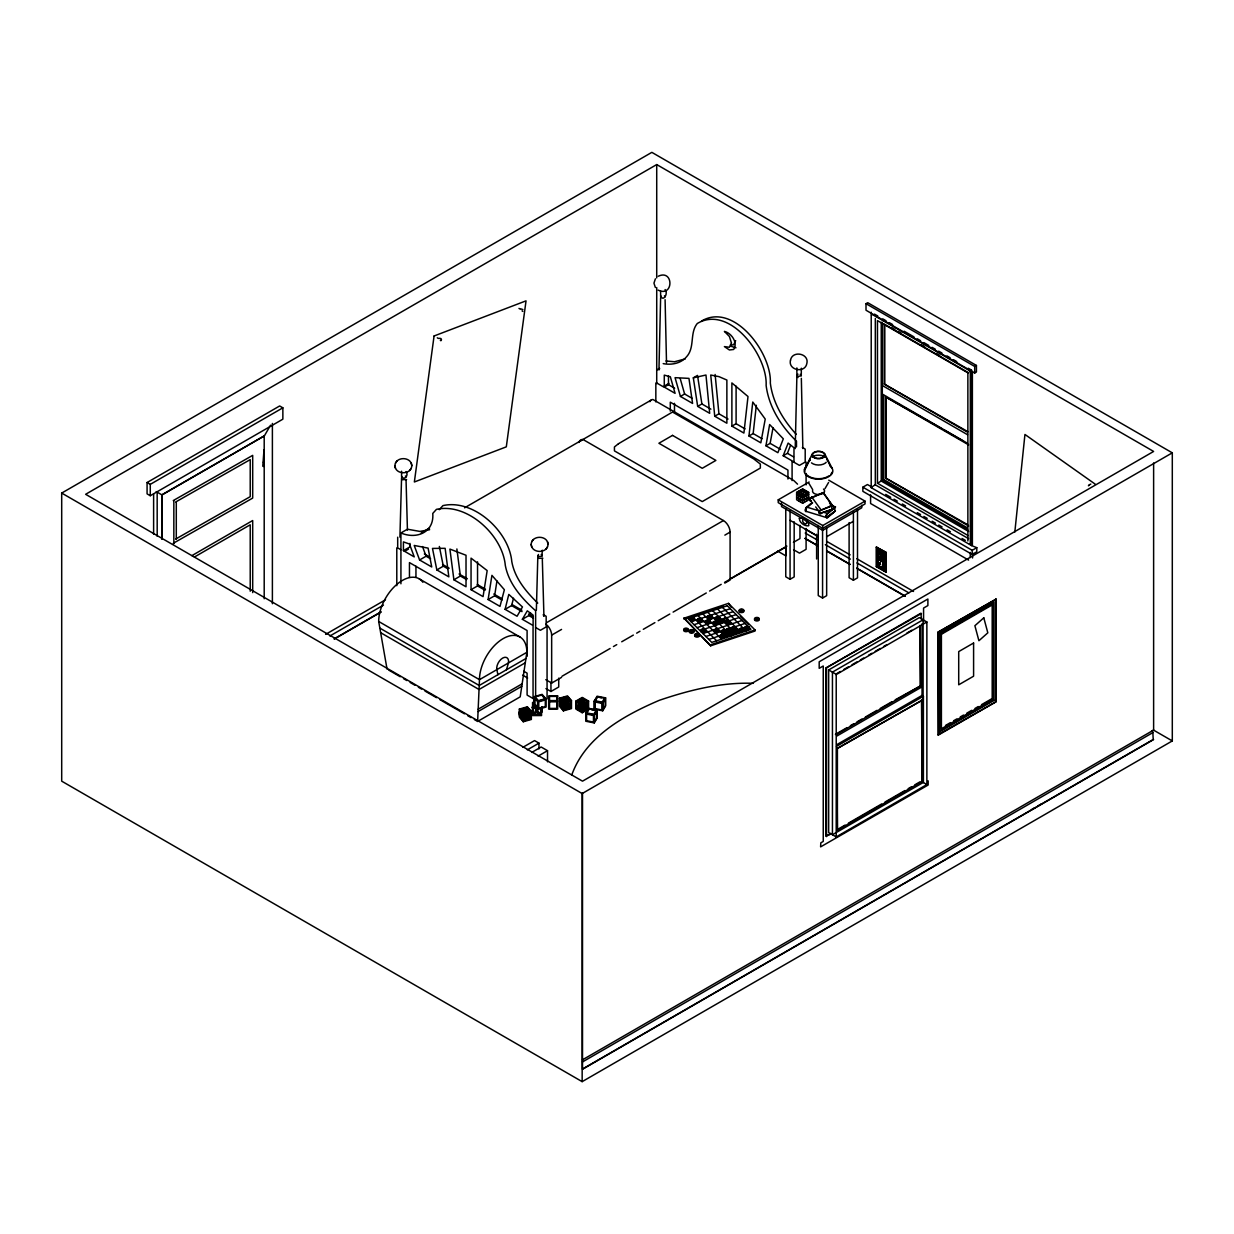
<?xml version="1.0" encoding="UTF-8"?>
<svg xmlns="http://www.w3.org/2000/svg" width="1234" height="1234" viewBox="0 0 1234 1234"><rect width="100%" height="100%" fill="white"/><g stroke="black" fill="none" stroke-linecap="round" stroke-linejoin="round"><path stroke-width="1.5" d="M795.22 448.636L796.871 376.37M399.909 537.129L401.574 477.62M536.358 610.228L537.823 556.272M477.635 721.427L479.471 679.672A33.503 19.343 -60 0 1 503.163 638.626A33.503 19.343 -60 0 1 526.872 652.308L520.208 696.84L477.635 721.427L474.334 719.53M270.57 425.19L264.385 435.833L162.009 494.942L162.009 539.057M528.815 717.124L526.193 718.296L526.193 717.155L529.047 717.124L526.193 717.155M1014.826 532.055L1024.945 434.461L1095.314 484.222M521.242 715.35L520.856 713.206L520.856 714.193C525.237 719.083 516.475 705.354 519.776 716.152C522.985 722.399 523.71 711.817 519.776 712.049M748.961 435.988L752.771 402.037L765.234 419.066L760.823 442.836L748.961 435.988L753.156 433.566L756.334 405.276M529.71 714.902L529.648 716.322M735.665 340.646L733.598 344.826L730.435 344.965M488.124 599.539L491.934 575.352L504.382 589.729L499.986 606.388L488.124 599.539L494.618 595.791L496.963 580.906M579.918 708.995L578.206 706.928C580.736 700.958 580.335 714.27 581.121 709.689M765.928 445.782L769.63 424.542L783.312 438.826L777.898 452.693L765.928 445.782L770.124 443.345L773.055 427.596M561.331 706.264L560.483 704.136L562.149 706.403L562.642 704.228L560.375 700.912L562.18 704.012L560.483 703.442L562.149 705.493L562.056 707.514L560.483 704.923M571.141 701.313L567.131 696.578L560.606 698.429L563.799 702.192L570.324 700.341M394.911 465.65C395.42 456.241 411.416 456.364 411.801 465.727C411.308 475.136 395.296 475.028 394.911 465.65L395.482 468.272M531.175 544.317C531.669 534.908 547.665 535.032 548.05 544.395C547.557 553.804 531.546 553.696 531.175 544.317L531.731 546.94M534.43 712.836L538.132 712.774M406.048 471.542C409.318 475.722 403.441 481.075 401.652 476.324M542.297 550.194L542.004 556.241L538.949 556.503L537.901 555.655L538.487 554.452M665.095 289.543C668.751 294.108 662.535 302.207 660.915 295.929M801.344 368.21L801.267 375.83L797.997 376.401L796.871 375.213L797.997 374.18M505.076 609.334L508.794 594.402L522.46 606.958L517.061 616.244L505.076 609.334L511.586 605.586L513.529 598.212M585.826 704.568L587.6 707.684L584.484 708.146C583.589 713.591 582.942 703.519 585.564 706.049C583.25 709.966 586.551 700.218 587.168 707.421M506.449 669.754L508.485 662.92A8.407 4.859 -60 0 0 502.654 658.077A8.407 4.859 -60 0 0 496.824 669.661L497.919 674.689M524.959 715.134C537.931 710.738 522.83 727.489 525.19 715.519M569.769 705.293C571.527 708.995 561.3 710.522 565.249 704.367M565.311 708.717L565.079 704.244L569.183 703.226L569.769 705.432M580.782 709.874C578.607 699.817 577.25 707.992 577.882 708.208M578.669 704.784L576.818 707.591M586.412 708.378L586.304 707.483L584.715 709.272M524.311 711.108L526.594 709.936L527.119 711L526.594 709.936M565.666 697.734L566.329 699.046L565.712 697.873L563.321 699.323L566.699 699.046C569.105 700.819 562.55 701.298 564.925 699.539M564.432 699.771L567.224 699.663M536.111 710.229L534.183 713.36M582.463 701.899L583.173 703.133L583.25 702.347C590.207 696.13 570.802 703.488 583.759 699.4M783.189 455.747L788.14 443.083L793.971 447.726L793.971 461.963L783.189 455.747L787.4 453.325L790.485 445.412M828.569 482.463L824.975 488.664M571.666 775.214C585.332 736.775 623.833 715.519 659.28 700.326C689.544 690.037 721.211 682.155 753.403 683.312M805.925 467.671L810.152 459.202A8.515 4.921 0 0 0 810.028 460.483M539.243 713.051L537.5 710.167M804.46 469.367L812.126 454.313M578.206 706.928L579.07 705.694L579.61 707.344L578.731 705.894M536.019 712.018L536.775 710.398L537.53 712.018L536.019 712.018L537.53 712.018M522.352 619.298L527.304 610.83L533.119 615.118L533.119 625.515L522.352 619.298L528.846 615.55L530.497 612.727M584.746 700.048L583.173 703.133M655.393 278.822L653.958 283.157L655.362 287.507M585.78 713.237L588.695 708.331L597.194 710.013L597.194 718.018L594.279 722.923L585.78 721.242L585.78 713.237L594.279 714.918L597.194 710.013M587.631 710.83L586.057 713.468L586.057 720.07M594.202 701.128L597.117 696.207L605.616 697.889L605.616 705.894L602.701 710.799L594.202 709.118L594.202 701.128L602.701 702.809L605.616 697.889M596.84 697.395L594.479 701.359L594.479 707.946M582.695 701.498L581.214 700.65L582.217 702.038M582.926 701.514L583.559 700.156L581.862 700.511L582.926 701.514L583.728 699.57M526.193 716.46L528.692 715.257L526.193 715.489C525.175 717.833 530.188 716.306 528.522 714.933M566.298 705.57L568.643 705.216L568.643 704.043L566.298 704.583L566.298 705.57L568.766 704.151M395.512 463.043L397.101 460.884M409.626 470.509L411.2 468.349M531.761 541.711L533.35 539.551M545.875 549.176L547.464 547.017M659.48 368.889L658.956 369.969L660.622 297.702M820.008 510.413L819.777 510.938A2.237 1.542 -47.3 0 0 819.777 513.282M806.635 507.452L806.357 507.791A2.206 1.049 -67.8 0 0 805.586 510.089A2.206 1.049 -67.8 0 0 806.357 511.123A2.206 1.049 -67.8 0 1 805.848 509.951A2.206 1.049 -67.8 0 1 806.62 507.868L812.635 502.824M830.251 505.246L835.449 506.835L826.965 514.1A2.206 1.049 -67.8 0 0 826.194 516.398A2.206 1.049 -67.8 0 0 826.965 517.416L834.724 511.184L834.924 507.698M835.449 506.835L827.166 514.162A2.206 1.049 -67.8 0 0 826.394 516.46A2.206 1.049 -67.8 0 0 827.166 517.478L835.449 510.83L827.397 517.848A2.746 1.296 -67.8 0 1 826.086 516.707A2.746 1.296 -67.8 0 1 827.397 513.421L823.942 512.357M561.347 704.46L560.976 702.316L560.976 703.303M586.057 704.969L585.117 705.524M439.258 509.688L442.929 505.616C473.64 498.613 509.071 531.468 511.786 561.547C514.717 578.098 526.023 591.718 537.762 603.102M583.636 709.966L585.101 705.863L586.088 707.082L585.024 707.699M526.224 709.488L523.185 709.689L525.607 708.763L526.224 709.936L525.607 709.211C517.015 711.756 534.137 714.147 526.455 707.977L522.183 709.427L523.756 710.537M523.524 710.537L523.74 711.555L525.591 711.54M563.63 699.647C564.632 702.717 574.427 699.817 563.367 700.634C559.758 698.089 567.979 694.989 568.828 700.202M820.101 510.537L832.549 505.709L823.309 492.582L810.198 498.073A2.792 1.928 -47.3 0 0 810.198 500.989L811.571 501.251M569.429 705.354L569.707 703.565M825.669 517.324L806.604 511.478A2.746 1.296 -67.8 0 1 805.278 510.336A2.746 1.296 -67.8 0 1 806.604 507.051L811.957 502.654M526.502 708.038L528.723 711.092M525.19 719.623L525.175 715.396L529.309 714.393M701.483 321.071C733.736 301.79 771.898 353.047 770.324 383.003C772.669 402.485 783.22 420.1 796.3 434.368M582.51 1061.919L1153.158 732.441L1151.893 730.944L1153.62 730.081L1153.62 462.981M832.549 505.277L819.438 510.783A2.792 1.928 -47.3 0 0 819.438 513.683L832.549 509.272L820.008 513.329M61.7 493.076L651.845 152.353L1172.3 452.832L1172.3 740.924L582.155 1081.647L61.7 781.168L61.7 493.076L582.155 793.555L1172.3 452.832M656.719 164.569L85.624 494.294L582.51 781.168L1153.62 451.443L656.719 164.569L656.719 277.943M147.077 482.525L279.655 405.971L282.864 407.822L282.864 419.174L150.27 495.729L147.077 493.878L147.077 482.525L150.27 484.36L282.864 407.822M264.385 435.833L161.808 494.834L161.808 538.949M173.269 500.557L252.692 455.361L252.692 498.089L173.269 543.284M175.722 501.976L250.224 459.619L250.224 496.67L175.722 539.027M191.902 555.624L252.692 520.532L252.692 592.629M194.37 557.043L250.224 524.789L250.224 591.209M656.735 370.015L659.619 368.364M400.927 583.79L400.927 532.965L407.421 529.216L419.853 531.407L429.633 529.71M668.951 383.404L663.198 386.72L656.735 383.003M664.278 387.09L675.091 393.337L670.34 376.756L664.278 375.121L664.278 387.09L668.473 384.669L674.659 388.232M421.21 532.857L429.555 528.044M464.57 507.822L651.351 399.986M693.323 377.835L705.971 375.028L709.673 413.297L697.673 406.372L693.323 377.835L697.519 375.414L701.884 403.95L710.877 409.148M403.425 550.642L414.238 556.889L409.487 544.04L403.425 541.896L403.425 550.642L409.935 546.893L409.935 543.392M405.585 550.78L408.469 549.115M680.428 396.423L692.582 403.425L688.958 378.375L675.06 377.666L680.428 396.423L684.623 394.001L692.228 398.381M419.591 559.974L431.73 566.977L428.105 548.127L414.208 545.443L419.591 559.974L426.085 556.226L430.635 558.848M866.006 303.687L867.733 302.7L976.433 365.449L976.433 372.005L974.706 373.007L866.006 310.243L866.006 303.687L974.706 366.452L976.433 365.449M697.673 406.372L701.884 403.95M871.482 315.117L872.453 314.547L970.325 371.064L970.325 543.253L969.353 543.808M436.836 569.923L448.837 576.849L445.135 548.328L432.486 548.42L436.836 569.923L443.33 566.175L447.834 568.781M325.622 634.369L385.517 599.786M329.894 636.004L383.465 605.107M714.733 416.228L726.872 423.231L726.872 380.041L718.99 376.648L710.738 375.028L714.733 416.228L718.928 413.791L728.029 419.051M334.044 638.95L380.627 612.064M334.507 638.919L381.26 611.925M453.896 579.779L466.02 586.782L466.02 555.254L449.901 549.084L453.896 579.779L460.39 576.016L466.452 579.533M731.885 426.131L743.901 433.072L748.005 396.53L731.885 382.941L731.885 426.131L736.096 423.709L745.105 428.908M471.049 589.682L483.065 596.624L487.168 570.586L471.049 558.154L471.049 589.682L477.543 585.934L485.055 590.268M967.271 372.036L884.192 324.064L884.192 384.067L967.888 431.684M968.644 526.008L885.565 478.036L885.565 396.916L941.033 428.198M970.649 370.663L971.544 370.138L971.544 545.582L976.788 547.665L976.788 551.799L972.191 554.452L862.859 491.333L862.859 487.183L867.456 484.53L872.037 487.183L871.219 487.661L871.219 312.217M969.353 371.619L970.325 371.064M546.647 622.63L723.433 520.563A9.425 5.445 60 0 1 730.096 532.101L730.096 580.042L724.852 583.08M828.754 480.18L865.034 501.143L865.034 503.95L822.754 528.353L778.222 502.639L778.222 499.832L809.118 482M796.624 492.381L802.655 488.895L808.702 492.381L808.702 499.77L802.655 503.256L796.624 499.77L796.624 492.381L802.655 495.867L808.702 492.381M545.798 679.687L551.66 683.065L551.66 635.124L561.563 629.417M724.852 535.14L730.096 532.101M804.63 490.037L798.599 493.523L798.599 500.911M526.872 652.308L479.471 679.672L378.684 621.473A33.503 19.343 -60 0 1 396.237 584.916A33.503 19.343 -60 0 1 422.892 582.263M808.702 494.34L802.655 497.826L796.624 494.34M525.946 658.509L479.224 685.487L379.841 628.106M808.702 497.055L802.655 500.541L796.624 497.055M525.298 662.781L479.039 689.482L380.643 632.687M478.175 709.195L522.152 683.806M478.067 711.555L521.781 686.305M885.565 478.036L967.626 524.666M882.295 322.352L882.295 480.257L883.652 479.471L967.286 527.751M968.104 372.961L877.467 320.624L877.467 483.219L881.246 481.044L968.597 531.468M872.947 486.196L875.322 484.823L968.582 538.672M871.482 487.307L872.453 486.736M729.618 579.209L786.876 546.153M793.416 542.374L799.956 538.595L799.956 525.345M781.523 502.685L781.523 506.588L822.677 530.358L822.754 525.545L865.034 501.143M562.041 676.232L610.12 648.482M613.437 646.554L616.753 644.642M621.72 641.773L633.335 635.078M636.651 633.165L639.968 631.253M643.284 629.325L654.884 622.63M658.2 620.717L669.8 614.023M673.116 612.11L706.28 592.968M709.596 591.04L721.196 584.345M724.512 582.433L785.857 547.017L785.857 555.855L777.621 551.104M551.66 683.065L561.563 677.358M822.677 530.358L861.748 507.791L861.748 505.2M545.952 688.603L550.95 691.487L558.724 686.999L558.724 678.145M826.657 536.744L853.404 521.288M575.892 701.082L582.247 697.411L588.603 701.082L588.603 709.072L582.247 712.743L575.892 709.072L575.892 701.082L582.247 704.737L588.603 701.082M579.209 700.835L580.535 700.789M785.765 508.547L785.765 576.802L790.069 579.286L794.172 576.926L794.172 521.781M580.273 701.066L579.209 700.449M582.047 702.007L583.188 703.01M587.384 701.082L582.247 704.043L577.111 701.082M577.99 707.313L579.81 707.977M584.685 707.498L586.088 707.082M583.296 709.781L584.376 709.072M587.261 707.483L586.536 708.162M522.923 747.295L534.553 740.585L538.98 743.13L538.98 748.899M876.31 547.125L886.182 552.446L885.858 572.129L876.31 566.607L876.31 547.125L886.182 552.446M527.334 749.856L538.98 743.13M876.834 548.035L885.225 553.002L885.333 571.203L885.333 552.94L876.834 548.035L876.834 566.298M877.035 548.374L885.333 552.94M877.976 550.256L884.084 553.665L884.084 560.143L883.976 553.727L877.976 550.256L877.976 556.735L883.976 560.205C868.674 548.775 889.082 568.951 884.084 553.665M531.715 752.432L541.14 747.002L547.526 750.688L547.526 761.825M877.976 559.172L884.084 562.565L883.976 569.121L877.976 565.65L878.084 559.11L883.976 562.627L883.976 569.121M538.117 756.118L547.526 750.688M876.31 566.607L885.133 570.879L885.025 553.11M877.976 565.65L878.315 559.511L884.084 562.565M818.25 525.422L818.25 595.559L822.569 598.043L826.657 595.683L826.657 527.412M849.1 522.614L849.1 577.743L853.404 580.227L857.507 577.867L857.507 509.627M862.859 487.183L972.191 550.318L976.788 547.665M831.515 833.737L825.947 836.297L825.947 668.01L920.872 613.205L921.459 619.267M825.947 668.01L921.459 613.529M828.662 669.954L919.315 617.617L926.873 621.982L926.873 784.577L836.22 836.914L828.662 832.549L828.662 669.954L836.22 674.319L836.22 836.914M837.068 673.394L840.385 671.466M843.701 669.553L848.699 666.668M852.015 664.756L856.998 661.871M860.329 659.959L863.646 658.031M868.628 655.161L871.96 653.249M875.276 651.321L880.258 648.452M883.59 646.523L886.907 644.611M906.851 633.104L911.833 630.219M836.004 674.705L926.873 621.982M937.886 632.24L996.116 599.153L996.116 701.714L938.349 735.078L937.886 632.24L996.116 599.153M940.431 631.808L943.732 629.895M947.018 627.998L951.969 625.144M955.27 623.232L958.556 621.334M961.857 619.422L966.808 616.568M970.094 614.671L973.395 612.774M976.696 610.861L993.185 601.344L993.185 700.017L938.781 731.423L938.781 632.749L939.568 633.212L993.972 601.806L993.972 700.48L939.568 731.885L938.781 731.423M940.586 633.798L991.38 604.459L992.198 604.938L992.198 699.462L941.403 728.785L940.586 728.307L940.586 633.798L941.403 634.276L992.198 604.938M835.403 734.338L847.033 727.628M850.349 725.715L853.681 723.787M856.998 721.875L861.98 718.99M865.312 717.077L876.942 710.368M880.258 708.439L891.889 701.73M895.221 699.801L920.749 685.765L920.132 625.422L920.132 685.425M836.004 734.693L920.749 685.765M836.775 736.081L922.045 686.844M836.775 744.673L922.045 695.436L923.402 696.223L923.402 782.387L832.441 834.724L832.441 672.129L923.094 619.792L923.094 782.387L926.873 784.577M836.498 746.4L923.402 696.223M836.76 748.776L922.153 700.218L922.153 781.338L837.408 830.266L836.76 748.776L922.153 700.218M945.491 725.469L950.411 722.63M953.697 720.733L956.967 718.851M960.253 716.954L963.523 715.057M966.793 713.175L971.713 710.337M974.999 708.439L978.269 706.542M981.539 704.66L991.38 698.984L992.198 699.462M937.886 734.801L996.116 701.714M827.613 835.325L830.945 833.413M836.76 829.896L845.074 825.099M848.39 823.171L881.631 803.982M884.948 802.069L904.892 790.562M908.209 788.634L911.54 786.721M914.857 784.809L919.839 781.924M582.51 1059.805L1153.62 730.081M1031.593 809.597L1034.832 807.73M1038.072 805.864L1041.311 803.997M582.51 1069.261L1153.62 739.536M522.83 311.4L522.028 310.875M1090.81 484.083L1089.159 484.823M828.909 475.969L826.256 477.342A13.682 7.898 0 0 1 805.617 473.44M1152.849 732.641L1153.219 739.536L582.51 1069.03L582.51 792.706M685.271 358.893L674.504 361.747L665.959 360.991M803.704 518.558C799.416 522.152 809.226 527.52 806.111 520.362M658.277 276.231C673.872 268.873 673.718 297.656 658.2 290.129M537.484 709.889L536.142 709.889M406.603 479.563L401.667 479.656M542.852 558.231L537.916 558.323M535.726 706.558L535.309 705.432L536.374 705.339M823.309 492.582L810.645 498.397A2.237 1.542 -47.3 0 0 810.26 499.276A2.237 1.542 -47.3 0 1 810.537 498.243M684.052 618.172L728.446 603.38L755.038 629.972L755.038 631.021L710.645 645.814L684.052 618.172L710.645 645.814M684.052 619.221L723.124 606.202M691.102 621.751L730.297 608.701M694.063 624.697L733.243 611.648M697.009 627.659L714.964 621.674M716.599 621.118L736.189 614.594M702.223 629.849L724.451 622.445M729.34 620.81L739.135 617.54M702.902 633.551L742.081 620.486M705.848 636.497L745.043 623.432M708.794 639.443L736.22 630.312A2.36 1.357 0 0 0 735.171 632.317A2.36 1.357 0 0 0 738.765 632.548A2.36 1.357 0 0 0 738.564 630.466M738.194 629.649L747.989 626.394M710.645 644.765L755.038 629.972M523.293 709.319L522.09 710.398L523.524 710.985M534.06 696.655L542.127 694.372L546.076 699.03L546.076 707.036L538.009 709.319L534.06 704.66L534.06 696.655L538.009 701.313L538.009 709.319M538.009 701.313L546.076 699.03M519.329 709.087L527.412 706.804L531.36 711.463L531.36 719.468L523.293 721.751L519.329 717.093L519.329 709.087L523.293 713.746L523.293 721.751M559.449 698.197L567.517 695.914L571.481 700.573L571.481 708.578L563.398 710.861L559.449 706.203L559.449 698.197L563.398 702.856L563.398 710.861M536.374 705.74L535.309 705.833M565.712 698.321L563.383 699.076L566.329 698.598M524.82 710.877L526.594 710.368M527.119 710.553L524.265 710.799M560.976 705.138L559.881 701.159L559.881 705.262M520.378 713.345L520.856 714.193M523.293 713.746L531.36 711.463M520.856 716.029L520.856 714.887L522.09 717.278L520.378 714.332M521.519 714.81L521.781 716.322M563.398 702.856L571.481 700.573M561.64 703.92L561.902 705.432M571.249 701.113L564.185 703.349L564.185 709.936L570.694 708.085L570.756 701.251M565.311 704.521L569.645 703.565M526.193 715.489L528.769 715.211M566.298 704.583L568.643 704.043M566.298 706.264C574.319 705.74 562.935 707.776 566.529 707.684M566.529 706.542L568.936 705.987L566.298 707.406M526.193 718.296L528.923 716.923M524.959 719.345L529.155 717.987L529.077 715.967M565.079 708.439L569.26 707.097L569.183 705.077M522.908 309.58L520.949 308.916M581.862 700.912L583.559 700.542M581.214 701.035L580.35 701.421M524.342 711.401L528.661 710.583M579.224 705.385L578.191 704.722M549.531 700.603L556.796 700.603L556.796 696.408L549.531 696.408L549.531 708.409L556.796 708.409L556.796 701.807L549.531 701.807M548.667 701.097L557.66 701.097M532.564 706.45L532.564 712.234M536.096 707.067L533.427 707.067L533.427 702.871M532.085 707.375L536.528 707.56M536.003 709.457L537.638 709.457M534.06 713.206L535.571 713.206M537.978 713.206L539.674 713.206L537.978 713.483M562.38 705.293L562.55 707.375L560.452 705.046M522.275 716.198L522.306 718.265L520.254 716.013M566.499 697.241L568.781 699.693M563.63 700.094L562.195 699.061L566.56 697.087M579.579 709.103L579.471 708.162M735.973 347.803L731.083 346.291M663.213 363.629C671.419 365.233 680.875 363.506 686.474 356.873C695.189 347.541 689.42 333.118 697.272 323.509C729.541 304.227 767.702 355.485 766.129 385.424C768.797 406.989 781.184 426.27 796.485 441.201L796.485 446.939M597.935 697.087L601.359 697.765M591.225 709.535L594.665 710.213M400.927 532.965C416.629 539.705 434.368 532.317 432.764 513.437L436.435 509.364C467.146 502.377 502.562 535.217 505.292 565.295C508.701 583.79 521.997 598.644 535.633 610.753L535.633 696.161M831.978 506.202L835.449 507.267M806.604 507.051L818.728 510.768M1089.483 484.977L1088.388 485.81M800.234 374.318L801.344 375.506M797.997 377.558L797.164 377.033M541.186 554.436L542.297 555.608M439.258 338.332C442.913 337.808 441.062 342.096 440.337 340.275M810.969 500.911L810.537 500.588A2.237 1.542 -47.3 0 1 810.306 500.31M874.505 314.115L877.79 316.012M882.726 318.866L886.027 320.763M889.313 322.66L892.598 324.557M904.121 331.206L913.978 336.897M917.278 338.795L920.564 340.707M923.85 342.605L928.786 345.443M932.071 347.34L935.357 349.253M938.658 351.15L941.943 353.047M946.879 355.886L950.165 357.798M953.45 359.696L956.751 361.593M968.258 368.241L971.544 370.138M891.457 327.55L894.773 329.478M898.105 331.391L901.422 333.303M921.366 344.826L924.682 346.739M936.313 353.448L939.645 355.377M884.192 384.067L967.271 432.023M882.295 385.486L967.564 434.723M882.295 394.078L967.564 443.314M944.365 430.126L962.643 440.677M885.565 396.916L968.644 444.888M882.295 480.257L967.564 529.479M877.467 483.219L968.104 535.556M885.719 494.402L890.701 497.271M894.018 499.184L897.334 501.112M902.301 503.981L905.617 505.894M917.232 512.604L920.549 514.516M923.865 516.429L927.197 518.342M932.164 521.226L935.48 523.139M938.796 525.052L942.113 526.964M947.095 529.833L950.411 531.761M962.026 538.456L965.343 540.369M802.362 447.448L805.2 449.083L805.2 462.071L799.447 465.388L792.984 461.67M871.219 487.661L971.544 545.582M753.156 433.566L762.057 438.687M770.124 443.345L780.598 449.407M787.4 453.325L793.555 456.873M968.597 560.097L870.587 503.503L870.587 494.865M518.974 308.407L520.146 309.086M800.727 490.006L806.758 493.492L806.758 500.881M798.537 491.271L804.583 494.757L804.583 502.145M883.745 553.85L878.207 550.657L878.207 556.596M778.222 499.832L822.754 525.545M878.315 565.45L883.745 568.704L883.745 562.766M878.084 565.588L884.084 569.059M876.726 566.36L885.333 571.203M886.182 571.928L876.634 566.421L876.634 546.94M805.123 528.877L816.8 535.618M826.795 541.402L850.149 554.868M856.812 558.724L913.515 591.456M790.069 520.347L818.25 536.62M1153.944 730.343L1172.3 740.924M805.216 533.073L817.001 539.844M825.345 544.672L850.396 559.125M856.936 562.935L908.826 592.86M805.123 538.348L816.8 545.073M826.795 550.858L850.149 564.339M856.812 568.18L905.17 596.099M805.015 538.502L818.343 546.199M826.672 551.012L849.995 564.478M856.658 568.319L904.969 596.223M437.283 337.808L438.456 338.486M793.57 549.716L799.493 553.14L806.095 549.315L806.095 528.461M723.433 520.563L582.972 439.474A10.427 6.016 60 0 0 578.9 442.482M993.185 700.017L993.972 700.48M922.153 781.338L921.505 699.848M922.045 781.6L923.402 782.387M264.138 450.256L263.706 450.487M543.315 614.609L546.168 616.26L546.168 626.949L540.399 630.281L535.556 627.489M264.138 458.123L263.706 458.354M424.357 553.943L429.324 556.796M442.543 564.432L449.145 568.242M459.063 573.98L467.331 578.746M477.249 584.469L485.502 589.235M493.77 594.017L502.037 598.783M511.94 604.506L521.859 610.228M528.476 614.038L533.427 616.907M263.351 462.195L264.138 462.38M494.618 595.791L502.037 600.063M511.586 605.586L522.059 611.632M528.846 615.55L533.474 618.219M264.138 466.205L263.706 466.452M400.911 549.747L397.687 547.881L397.687 537.191M419.128 578.777L519.93 636.975M587.986 701.421L582.247 698.105L576.494 701.421L576.494 708.717L581.63 711.694L581.63 705.092L576.494 702.131M584.978 700.418L583.79 699.894M581.862 700.511L582.926 701.128M523.787 671.234L527.103 673.147L527.103 695.081L535.633 700.002M578.545 706.727L579.61 707.344M522.614 675.137L527.612 678.021M578.222 708.007L577.157 707.298M156.224 491.61L162.009 494.942M388.71 670.093L400.232 676.741M403.533 678.654L406.819 680.551M410.12 682.448L415.056 685.302M418.357 687.199L421.642 689.096M424.943 691.009L436.466 697.657M439.751 699.555L464.462 713.823M467.748 715.72L471.049 717.617M664.432 295.882L665.095 296.839M405.4 476L406.048 476.941M528.754 709.982L529.602 710.198M731.099 607.082L728.446 603.38M740.415 616.398L748.39 624.373M722.445 607.375L746.03 630.975M717.556 609.01L741.14 632.595M712.65 610.645L736.235 634.23M707.745 612.28L731.346 635.865M702.856 613.915L726.44 637.5M697.95 615.535L700.897 618.496M701.884 619.468L721.551 639.135M693.061 617.17L716.645 640.77M521.211 717.155L520.378 715.026M567.902 697.071L571.095 700.835L571.095 707.421M542.513 695.529L545.706 699.292M527.782 707.961L530.975 711.725M561.424 702.856L562.01 703.827M521.303 713.761L521.889 714.717M797.534 484.16L793.755 480.504L652.909 399.492A9.749 5.63 60 0 0 649.917 401.698M823.309 493.014L832.549 505.709M829.449 502.762L831.793 505.986L831.793 509.549M811.571 496.824L820.811 509.519M815.689 506.896L820.811 513.946M543.423 615.164L543.932 616.306L542.297 558.447M812.682 489.651L808.887 483.327M824.667 453.757L832.04 468.149M830.621 466.591L826.564 458.477A8.515 4.921 0 0 1 827.027 459.727M422.506 546.539L426.085 556.226M680.227 378.653L684.623 394.001M802.856 448.559L801.344 378.36M547.495 541.788L548.05 544.395M411.246 463.12L411.801 465.727M439.35 546.461L443.33 566.175M378.684 621.473L387.06 669.136M456.873 548.945L460.39 576.016M715.118 374.473L718.928 413.791M407.436 530.173L406.048 479.779M666.514 362.873L665.095 299.708M995.653 598.876L995.653 701.452M974.706 366.452L974.706 373.007M972.562 552.817L972.562 557.999M972.377 371.588L972.377 545.104M972.191 550.318L972.191 554.452M970.263 552.416L970.263 557.598M967.872 372.714L967.872 541.001M941.403 634.276L941.403 728.785M939.568 633.212L939.568 731.885M938.349 632.502L938.349 735.078M928.169 780.86L928.169 785.009L820.61 846.879L820.811 842.837L823.248 841.434L823.248 665.99L819.191 668.334L819.191 661.779L927.891 599.014L927.891 605.57L923.572 608.053L923.572 621.442M922.045 623.71L922.045 695.436M886.213 396.546L886.213 477.666M885.858 552.631L885.858 572.129M884.809 325.591L884.809 383.712M883.652 395.204L883.652 479.471M881.246 322.259L881.246 481.044M875.322 318.465L875.322 484.823M853.404 511.956L853.404 580.227M837.408 749.146L837.408 830.266M826.518 668.334L826.518 836.621M822.569 527.905L822.569 598.043M816.615 534.276L816.615 558.987M806.65 493.153L806.65 491.194L800.604 494.68L800.604 502.068M806.095 462.087L806.095 467.779M806.095 473.47L806.095 484.854M802.655 488.895L802.655 490.854M802.655 495.867L802.655 503.256M796.871 367.917L796.871 375.213M792.089 461.639L792.089 480.597M790.069 511.015L790.069 579.286M787.94 479.023L787.94 470.092L670.293 402.176L670.293 411.107M736.096 386.149L736.096 423.709M674.489 403.317L674.489 412.249M668.473 376.108L668.473 384.669M660.622 291.07L660.622 296.546M656.719 287.553L656.719 383.635M655.84 382.972L655.84 401.929M602.701 702.809L602.701 710.799M594.279 714.918L594.279 722.923M582.247 704.737L582.247 712.743M582.155 793.555L582.155 1081.647M566.529 704.861L566.529 705.848M550.95 682.34L550.95 691.487M547.063 626.98L547.063 698.876M542.034 706.897L542.034 712.203M541.556 706.881L541.556 715.566L532.564 715.566L532.564 702.377M537.808 712.249L535.726 712.249M534.831 697.148L534.831 703.735M533.057 626.517L533.057 698.429M527.103 656.426L527.103 630.512L409.457 562.596L409.457 577.389M526.424 715.766L526.424 716.738M526.424 717.432L526.424 718.574M520.116 709.581L520.116 716.167M477.543 561.825L477.543 585.934M415.951 566.236L415.951 577.342M401.574 471.249L401.574 476.663M396.793 547.865L396.793 585.703M272.39 423.447L272.39 603.734M264.199 435.725L264.199 598.737M176.292 502.3L176.292 539.351M173.84 500.881L173.84 543.608M157.165 492.165L157.196 536.281M153.618 493.939L153.618 534.214M150.27 484.36L150.27 495.729M545.86 624.157A9.425 5.445 60 0 1 551.66 635.124M580.181 441.309A9.749 5.63 60 0 1 582.016 440.168M823.525 489.08A6.047 3.486 0 0 1 819.762 494.479A6.047 3.486 0 0 1 812.589 490.407M826.209 462.226A8.515 4.921 0 0 1 824.991 463.305L823.34 464.169A8.515 4.921 0 0 1 811.494 462.873M812.065 456.904A8.515 4.921 0 0 1 825.561 457.32M831.978 472.283A13.682 7.898 0 0 1 830.868 474.242M804.876 471.419A13.682 7.898 0 0 1 805.077 469.367M830.343 466.221A14.314 8.268 0 0 1 829.387 476.278L826.61 477.712A14.314 8.268 0 0 1 809.196 477.157A14.314 8.268 0 0 1 805.617 467.316M879.21 554.976A2.792 1.62 60 0 1 880.243 552.292A2.792 1.62 60 0 1 882.865 555.562A2.792 1.62 60 0 1 880.922 557.105M705.324 630.559A2.36 1.357 0 0 1 703.303 632.456A2.36 1.357 0 0 1 700.897 630.713A2.36 1.357 0 0 1 704.568 630.003M717.309 630.05A2.36 1.357 0 0 1 718.203 632.224A2.36 1.357 0 0 1 714.363 631.962A2.36 1.357 0 0 1 716.09 629.972M729.649 629.294A2.36 1.357 0 0 1 730.79 631.284A2.36 1.357 0 0 1 727.212 631.592A2.36 1.357 0 0 1 727.32 629.494M735.109 627.875A2.36 1.357 0 0 1 735.464 629.864A2.36 1.357 0 0 1 731.978 629.895A2.36 1.357 0 0 1 732.225 627.89M729.849 621.982A2.36 1.357 0 0 1 729.618 623.818A2.36 1.357 0 0 1 726.425 623.833A2.36 1.357 0 0 1 726.101 622.013M692.984 630.728A2.36 1.357 0 0 1 693.199 632.826A2.36 1.357 0 0 1 689.605 632.579A2.36 1.357 0 0 1 690.639 630.574M685.703 628.985A2.36 1.357 0 0 1 688.387 630.481A2.36 1.357 0 0 1 685.178 631.592A2.36 1.357 0 0 1 684.145 629.51M699.2 635.186A2.36 1.357 0 0 1 697.765 637.022A2.36 1.357 0 0 1 694.727 636.034A2.36 1.357 0 0 1 696.686 634.369M697.904 634.461A2.36 1.357 0 0 1 698.876 634.878M757.167 618.249A2.36 1.357 0 0 1 759.003 620.224A2.36 1.357 0 0 1 755.162 620.548A2.36 1.357 0 0 1 755.948 618.357M743.362 610.383A2.36 1.357 0 0 1 743.13 612.218A2.36 1.357 0 0 1 739.937 612.249A2.36 1.357 0 0 1 739.613 610.414M740.045 610.151A2.36 1.357 0 0 1 742.93 610.136M726.656 633.644A2.36 1.357 0 0 1 729.942 634.939A2.36 1.357 0 0 1 726.533 636.112A2.36 1.357 0 0 1 726.116 633.829M723.972 635.34A2.36 1.357 0 0 1 724.327 637.33A2.36 1.357 0 0 1 720.841 637.361A2.36 1.357 0 0 1 721.088 635.356M743.593 628.939A2.36 1.357 0 0 1 743.809 631.021A2.36 1.357 0 0 1 740.215 630.775A2.36 1.357 0 0 1 741.248 628.785M741.835 628.677A2.36 1.357 0 0 1 743.053 628.769M727.381 619.36A2.36 1.357 0 0 1 726.996 621.273M726.471 621.458A2.36 1.357 0 0 1 723.679 621.057A2.36 1.357 0 0 1 723.633 619.391M721.489 620.548A2.36 1.357 0 0 1 722.384 622.723A2.36 1.357 0 0 1 718.543 622.46A2.36 1.357 0 0 1 720.27 620.455M716.46 622.075A2.36 1.357 0 0 1 717.355 624.25A2.36 1.357 0 0 1 713.499 623.988A2.36 1.357 0 0 1 715.242 621.998M716.815 617.663A2.36 1.357 0 0 1 720.101 618.944A2.36 1.357 0 0 1 716.692 620.131A2.36 1.357 0 0 1 716.275 617.833M710.105 621.751A2.36 1.357 0 0 1 708.085 623.648A2.36 1.357 0 0 1 705.678 621.905A2.36 1.357 0 0 1 709.349 621.196M701.622 619.591A2.36 1.357 0 0 1 701.39 621.427A2.36 1.357 0 0 1 698.197 621.458A2.36 1.357 0 0 1 697.873 619.622M692.629 618.157A2.36 1.357 0 0 1 693.77 620.147A2.36 1.357 0 0 1 690.192 620.44A2.36 1.357 0 0 1 690.284 618.357M810.661 500.726A2.237 1.542 -47.3 0 1 810.414 500.464M731.469 343.067L729.402 347.248L724.404 346.6L729.417 349.978L733.659 349.469C738.21 342.821 731.5 332.995 724.404 331.391L729.402 336.496L731.469 343.067M434.075 335.987L414.362 481.985L506.31 446.847L526.039 300.849L434.075 335.987M790.516 360.127C787.786 370.277 804.938 373.655 806.805 363.614C809.535 353.464 792.367 350.086 790.516 360.127M799.354 518.388C799.246 522.522 804.414 526.224 808.363 525.854L808.856 525.422C808.964 521.288 803.797 517.57 799.833 517.941L799.354 518.388M589.22 708.964L586.875 712.928L593.739 714.285L596.099 710.321L589.22 708.964M597.657 696.84L595.297 700.804L602.161 702.177L604.521 698.197L597.657 696.84M596.917 711.185L594.557 715.149L594.557 721.751L596.917 717.787L596.917 711.185M605.339 699.076L602.979 703.041L602.979 709.627L605.339 705.663L605.339 699.076M983.791 617.818L974.891 625.715L978.917 640.739L987.817 632.826L983.791 617.818M618.465 443.731L614.439 446.939L614.439 450.888L702.254 501.59L760.345 468.056L760.345 464.092L753.82 458.971L672.53 412.033L618.465 443.731M263.875 449.886L263.258 466.406L263.875 449.886M672.53 435.386L658.894 443.253L702.254 468.288L715.89 460.421L672.53 435.386M587.986 702.131L582.849 705.092L582.849 711.694L587.986 708.717L587.986 702.131M973.595 643.007L958.71 651.598L958.71 684.808L973.595 676.201L973.595 643.007M823.078 457.212L821.921 457.814A6.016 3.471 0 0 1 812.589 455.516A6.016 3.471 0 0 1 820.147 451.613A6.016 3.471 0 0 1 823.078 457.212M823.464 457.444L822.199 458.107A6.509 3.748 0 0 1 812.111 455.608A6.509 3.748 0 0 1 820.286 451.382A6.509 3.748 0 0 1 823.464 457.444M727.35 605.74L688.156 618.805L711.756 642.405L750.935 629.34L727.35 605.74M541.726 695.051L535.217 696.886L538.41 700.65L544.919 698.814L541.726 695.051M545.305 699.956L538.78 701.807L538.78 708.393L545.305 706.558L545.305 699.956M527.011 707.483L520.486 709.319L523.679 713.082L530.204 711.247L527.011 707.483M530.589 712.388L524.064 714.239L524.064 720.826L530.589 718.99L530.589 712.388M557.66 695.914L548.667 695.914L548.667 709.103L557.66 709.103L557.66 695.914M540.693 708.27L533.427 708.27L533.427 714.856L540.693 714.856L540.693 708.27M601.884 703.349L595.019 701.992L595.019 708.578L601.884 709.936L601.884 703.349M593.461 715.473L586.597 714.116L586.597 720.702L593.461 722.06L593.461 715.473M879.996 562.581L879.996 564.54L879.996 562.581M882.634 564.061L882.634 566.005L882.634 564.061M563.028 703.118L559.835 699.354L559.835 705.941L563.028 709.704L563.028 703.118M537.623 701.575L534.43 697.812L534.43 704.398L537.623 708.162L537.623 701.575M522.908 714.008L519.715 710.244L519.715 716.831L522.908 720.594L522.908 714.008M877.79 554.359A2.792 1.62 60 0 0 880.752 558.03A2.792 1.62 60 0 0 880.752 554.081A2.792 1.62 60 0 0 877.79 554.359M878.222 554.606A2.19 1.265 60 0 0 880.536 557.475A2.19 1.265 60 0 0 880.536 554.39A2.19 1.265 60 0 0 878.222 554.606M878.006 554.729A2.19 1.265 60 0 0 880.32 557.614A2.19 1.265 60 0 0 880.32 554.513A2.19 1.265 60 0 0 878.006 554.729M722.337 633.196A2.36 1.357 0 0 0 726.101 632.255A2.36 1.357 0 0 0 722.816 630.852A2.36 1.357 0 0 0 722.337 633.196M722.337 632.379A2.36 1.357 0 0 0 726.101 631.438A2.36 1.357 0 0 0 722.816 630.034A2.36 1.357 0 0 0 722.337 632.379M722.754 632.055A1.681 0.972 0 0 0 725.422 631.392A1.681 0.972 0 0 0 723.093 630.389A1.681 0.972 0 0 0 722.754 632.055M722.754 632.178A1.681 0.972 0 0 0 725.422 631.515A1.681 0.972 0 0 0 723.093 630.512A1.681 0.972 0 0 0 722.754 632.178M727.782 630.528A1.681 0.972 0 0 0 730.451 629.864A1.681 0.972 0 0 0 728.122 628.862A1.681 0.972 0 0 0 727.782 630.528M727.782 630.636A1.681 0.972 0 0 0 730.451 629.972A1.681 0.972 0 0 0 728.122 628.97A1.681 0.972 0 0 0 727.782 630.636M727.366 630.836A2.36 1.357 0 0 0 731.13 629.911A2.36 1.357 0 0 0 727.844 628.492A2.36 1.357 0 0 0 727.366 630.836M732.286 629.232A2.36 1.357 0 0 0 736.035 628.307A2.36 1.357 0 0 0 732.765 626.887A2.36 1.357 0 0 0 732.286 629.232M732.688 628.924A1.681 0.972 0 0 0 735.356 628.26A1.681 0.972 0 0 0 733.027 627.258A1.681 0.972 0 0 0 732.688 628.924A1.681 0.972 0 0 0 735.356 628.368A1.681 0.972 0 0 0 733.027 627.366A1.681 0.972 0 0 0 732.688 629.032M715.442 631.268A1.681 0.972 0 0 0 718.095 630.605A1.681 0.972 0 0 0 715.782 629.602A1.681 0.972 0 0 0 715.442 631.268M715.026 631.592A2.36 1.357 0 0 0 718.79 630.651A2.36 1.357 0 0 0 715.504 629.247A2.36 1.357 0 0 0 715.026 631.592M702.161 631.176A1.681 0.972 0 0 0 704.83 630.512A1.681 0.972 0 0 0 702.501 629.51A1.681 0.972 0 0 0 702.161 631.176M701.745 631.376A2.36 1.357 0 0 0 705.509 630.435A2.36 1.357 0 0 0 702.223 629.032A2.36 1.357 0 0 0 701.745 631.376M726.579 623.093A2.36 1.357 0 0 0 730.343 622.167A2.36 1.357 0 0 0 727.057 620.748A2.36 1.357 0 0 0 726.579 623.093M726.996 622.784A1.681 0.972 0 0 0 729.649 622.121A1.681 0.972 0 0 0 727.32 621.118A1.681 0.972 0 0 0 726.996 622.784M726.996 622.892A1.681 0.972 0 0 0 729.649 622.229A1.681 0.972 0 0 0 727.32 621.226A1.681 0.972 0 0 0 726.996 622.892M690.577 631.793A1.681 0.972 0 0 0 693.246 631.129A1.681 0.972 0 0 0 690.917 630.127A1.681 0.972 0 0 0 690.577 631.793A1.681 0.972 0 0 0 693.246 631.237A1.681 0.972 0 0 0 690.917 630.235A1.681 0.972 0 0 0 690.577 631.901M690.161 632.101A2.36 1.357 0 0 0 693.924 631.176A2.36 1.357 0 0 0 690.639 629.756A2.36 1.357 0 0 0 690.161 632.101M685.04 630.404A1.681 0.972 0 0 0 687.708 629.741A1.681 0.972 0 0 0 685.379 628.738A1.681 0.972 0 0 0 685.04 630.404M684.639 630.605A2.36 1.357 0 0 0 688.387 629.664A2.36 1.357 0 0 0 685.101 628.26A2.36 1.357 0 0 0 684.639 630.605M695.621 636.004A2.36 1.357 0 0 0 699.369 635.063A2.36 1.357 0 0 0 696.084 633.659A2.36 1.357 0 0 0 695.621 636.004M696.022 635.803A1.681 0.972 0 0 0 698.691 635.14A1.681 0.972 0 0 0 696.362 634.137A1.681 0.972 0 0 0 696.022 635.803M755.47 619.884A2.36 1.357 0 0 0 759.234 618.944A2.36 1.357 0 0 0 755.948 617.54A2.36 1.357 0 0 0 755.47 619.884M755.887 619.684A1.681 0.972 0 0 0 758.555 619.021A1.681 0.972 0 0 0 756.226 618.018A1.681 0.972 0 0 0 755.887 619.684M740.107 611.509A2.36 1.357 0 0 0 743.855 610.568A2.36 1.357 0 0 0 740.585 609.149A2.36 1.357 0 0 0 740.107 611.509M740.508 611.293A1.681 0.972 0 0 0 743.177 610.629A1.681 0.972 0 0 0 740.847 609.642A1.681 0.972 0 0 0 740.508 611.293M721.15 636.698A2.36 1.357 0 0 0 724.898 635.772A2.36 1.357 0 0 0 721.628 634.353A2.36 1.357 0 0 0 721.15 636.698M721.551 636.389A1.681 0.972 0 0 0 724.219 635.726A1.681 0.972 0 0 0 721.89 634.723A1.681 0.972 0 0 0 721.551 636.389A1.681 0.972 0 0 0 724.219 635.834A1.681 0.972 0 0 0 721.89 634.831A1.681 0.972 0 0 0 721.551 636.497M726.579 634.847A1.681 0.972 0 0 0 729.248 634.183A1.681 0.972 0 0 0 726.919 633.196A1.681 0.972 0 0 0 726.579 634.847A1.681 0.972 0 0 0 729.248 634.307A1.681 0.972 0 0 0 726.919 633.304A1.681 0.972 0 0 0 726.579 634.97M726.178 635.171A2.36 1.357 0 0 0 729.926 634.23A2.36 1.357 0 0 0 726.656 632.826A2.36 1.357 0 0 0 726.178 635.171M731.083 634.384A2.36 1.357 0 0 0 734.847 633.458A2.36 1.357 0 0 0 731.561 632.039A2.36 1.357 0 0 0 731.083 634.384M731.083 633.566A2.36 1.357 0 0 0 734.847 632.626A2.36 1.357 0 0 0 731.561 631.222A2.36 1.357 0 0 0 731.083 633.566M731.5 633.243A1.681 0.972 0 0 0 734.168 632.579A1.681 0.972 0 0 0 731.839 631.592A1.681 0.972 0 0 0 731.5 633.243M731.5 633.366A1.681 0.972 0 0 0 734.168 632.703A1.681 0.972 0 0 0 731.839 631.7A1.681 0.972 0 0 0 731.5 633.366M735.742 631.839A2.36 1.357 0 0 0 739.49 630.898A2.36 1.357 0 0 0 736.22 629.494A2.36 1.357 0 0 0 735.742 631.839M736.158 631.638A1.681 0.972 0 0 0 738.811 630.975A1.681 0.972 0 0 0 736.482 629.972A1.681 0.972 0 0 0 736.158 631.638M741.187 629.988A1.681 0.972 0 0 0 743.84 629.325A1.681 0.972 0 0 0 741.526 628.322A1.681 0.972 0 0 0 741.187 629.988M740.77 630.312A2.36 1.357 0 0 0 744.534 629.371A2.36 1.357 0 0 0 741.248 627.967A2.36 1.357 0 0 0 740.77 630.312M745.691 629.525A2.36 1.357 0 0 0 749.439 628.584A2.36 1.357 0 0 0 746.154 627.181A2.36 1.357 0 0 0 745.691 629.525M745.691 628.708A2.36 1.357 0 0 0 749.439 627.767A2.36 1.357 0 0 0 746.154 626.363A2.36 1.357 0 0 0 745.691 628.708M746.092 628.384A1.681 0.972 0 0 0 748.76 627.72A1.681 0.972 0 0 0 746.431 626.718A1.681 0.972 0 0 0 746.092 628.384M746.092 628.507A1.681 0.972 0 0 0 748.76 627.844A1.681 0.972 0 0 0 746.431 626.841A1.681 0.972 0 0 0 746.092 628.507M724.111 620.486A2.36 1.357 0 0 0 727.875 619.545A2.36 1.357 0 0 0 724.589 618.141A2.36 1.357 0 0 0 724.111 620.486M724.528 620.162A1.681 0.972 0 0 0 727.196 619.499A1.681 0.972 0 0 0 724.867 618.496A1.681 0.972 0 0 0 724.528 620.162M719.206 622.09A2.36 1.357 0 0 0 722.97 621.149A2.36 1.357 0 0 0 719.684 619.73A2.36 1.357 0 0 0 719.206 622.09M719.623 621.89A1.681 0.972 0 0 0 722.276 621.226A1.681 0.972 0 0 0 719.946 620.224A1.681 0.972 0 0 0 719.623 621.89M714.178 623.617A2.36 1.357 0 0 0 717.926 622.676A2.36 1.357 0 0 0 714.656 621.273A2.36 1.357 0 0 0 714.178 623.617M714.579 623.417A1.681 0.972 0 0 0 717.247 622.754A1.681 0.972 0 0 0 714.918 621.751A1.681 0.972 0 0 0 714.579 623.417M716.337 619.19A2.36 1.357 0 0 0 720.085 618.249A2.36 1.357 0 0 0 716.815 616.846A2.36 1.357 0 0 0 716.337 619.19M716.738 618.99A1.681 0.972 0 0 0 719.407 618.327A1.681 0.972 0 0 0 717.077 617.324A1.681 0.972 0 0 0 716.738 618.99M706.527 622.568A2.36 1.357 0 0 0 710.29 621.627A2.36 1.357 0 0 0 707.005 620.224A2.36 1.357 0 0 0 706.527 622.568M706.943 622.244A1.681 0.972 0 0 0 709.612 621.581A1.681 0.972 0 0 0 707.283 620.579A1.681 0.972 0 0 0 706.943 622.244M706.943 622.368A1.681 0.972 0 0 0 709.612 621.705A1.681 0.972 0 0 0 707.283 620.702A1.681 0.972 0 0 0 706.943 622.368M708.625 618.635A2.36 1.357 0 0 0 712.373 617.694A2.36 1.357 0 0 0 709.087 616.29A2.36 1.357 0 0 0 708.625 618.635M708.625 617.818A2.36 1.357 0 0 0 712.373 616.877A2.36 1.357 0 0 0 709.087 615.473A2.36 1.357 0 0 0 708.625 617.818M709.026 617.494A1.681 0.972 0 0 0 711.694 616.83A1.681 0.972 0 0 0 709.365 615.828A1.681 0.972 0 0 0 709.026 617.494M698.351 620.702A2.36 1.357 0 0 0 702.115 619.777A2.36 1.357 0 0 0 698.83 618.357A2.36 1.357 0 0 0 698.351 620.702M698.768 620.394A1.681 0.972 0 0 0 701.436 619.73A1.681 0.972 0 0 0 699.107 618.728A1.681 0.972 0 0 0 698.768 620.394A1.681 0.972 0 0 0 701.436 619.838A1.681 0.972 0 0 0 699.107 618.851A1.681 0.972 0 0 0 698.768 620.501M690.346 619.699A2.36 1.357 0 0 0 694.094 618.758A2.36 1.357 0 0 0 690.824 617.355A2.36 1.357 0 0 0 690.346 619.699M690.747 619.375A1.681 0.972 0 0 0 693.415 618.712A1.681 0.972 0 0 0 691.086 617.725A1.681 0.972 0 0 0 690.747 619.375M690.747 619.499A1.681 0.972 0 0 0 693.415 618.836A1.681 0.972 0 0 0 691.086 617.833A1.681 0.972 0 0 0 690.747 619.499"/></g></svg>
